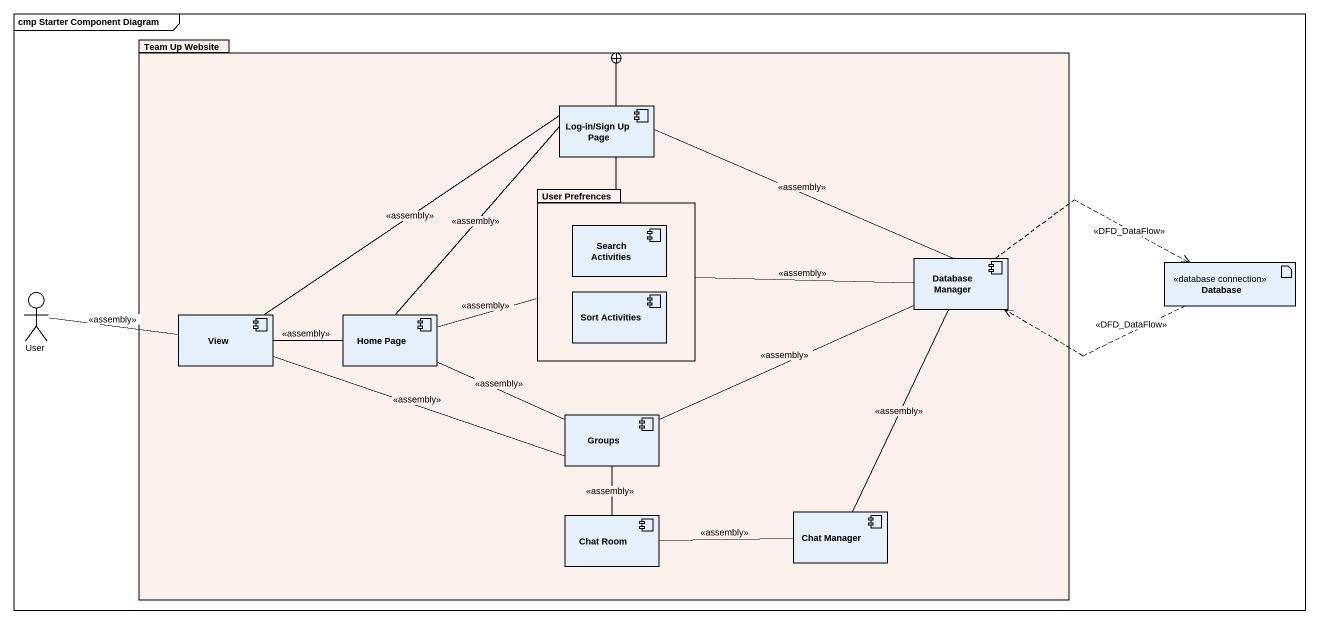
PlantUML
@startuml
mainframe cmp Starter Component Diagram
package "Team Up Website" as Team_Up_Website #FAF1EC {
  component "Log-in/Sign Up Page" as Log_in_Sign_Up_Page
  package "User Prefrences" as User_Prefrences #FAF1EC {
    component "Search Activities" as Search_Activities
    component "Sort Activities" as Sort_Activities
  }
  component "Database Manager" as Database_Manager
  component View
  component "Home Page" as Home_Page
  component Groups
  component "Chat Room" as Chat_Room
  component "Chat Manager" as Chat_Manager
}
actor User
artifact "Database" as Database_ <<database connection>>
Log_in_Sign_Up_Page -right- Database_Manager : <<assembly>>
Log_in_Sign_Up_Page -left- View : <<assembly>>
Log_in_Sign_Up_Page -- Home_Page : <<assembly>>
User_Prefrences --+ Team_Up_Website
User_Prefrences -right- Database_Manager : <<assembly>>
Database_Manager .right.> Database_ : <<DFD_DataFlow>>
User -right- View : <<assembly>>
Database_ .left.> Database_Manager : <<DFD_DataFlow>>
Home_Page -right- User_Prefrences : <<assembly>>
Home_Page -left- View : <<assembly>>
Home_Page -right- Groups : <<assembly>>
Groups -right- Database_Manager : <<assembly>>
Groups -left- View : <<assembly>>
Groups -- Chat_Room : <<assembly>>
Chat_Room -right- Chat_Manager : <<assembly>>
Chat_Manager -up- Database_Manager : <<assembly>>
@enduml
